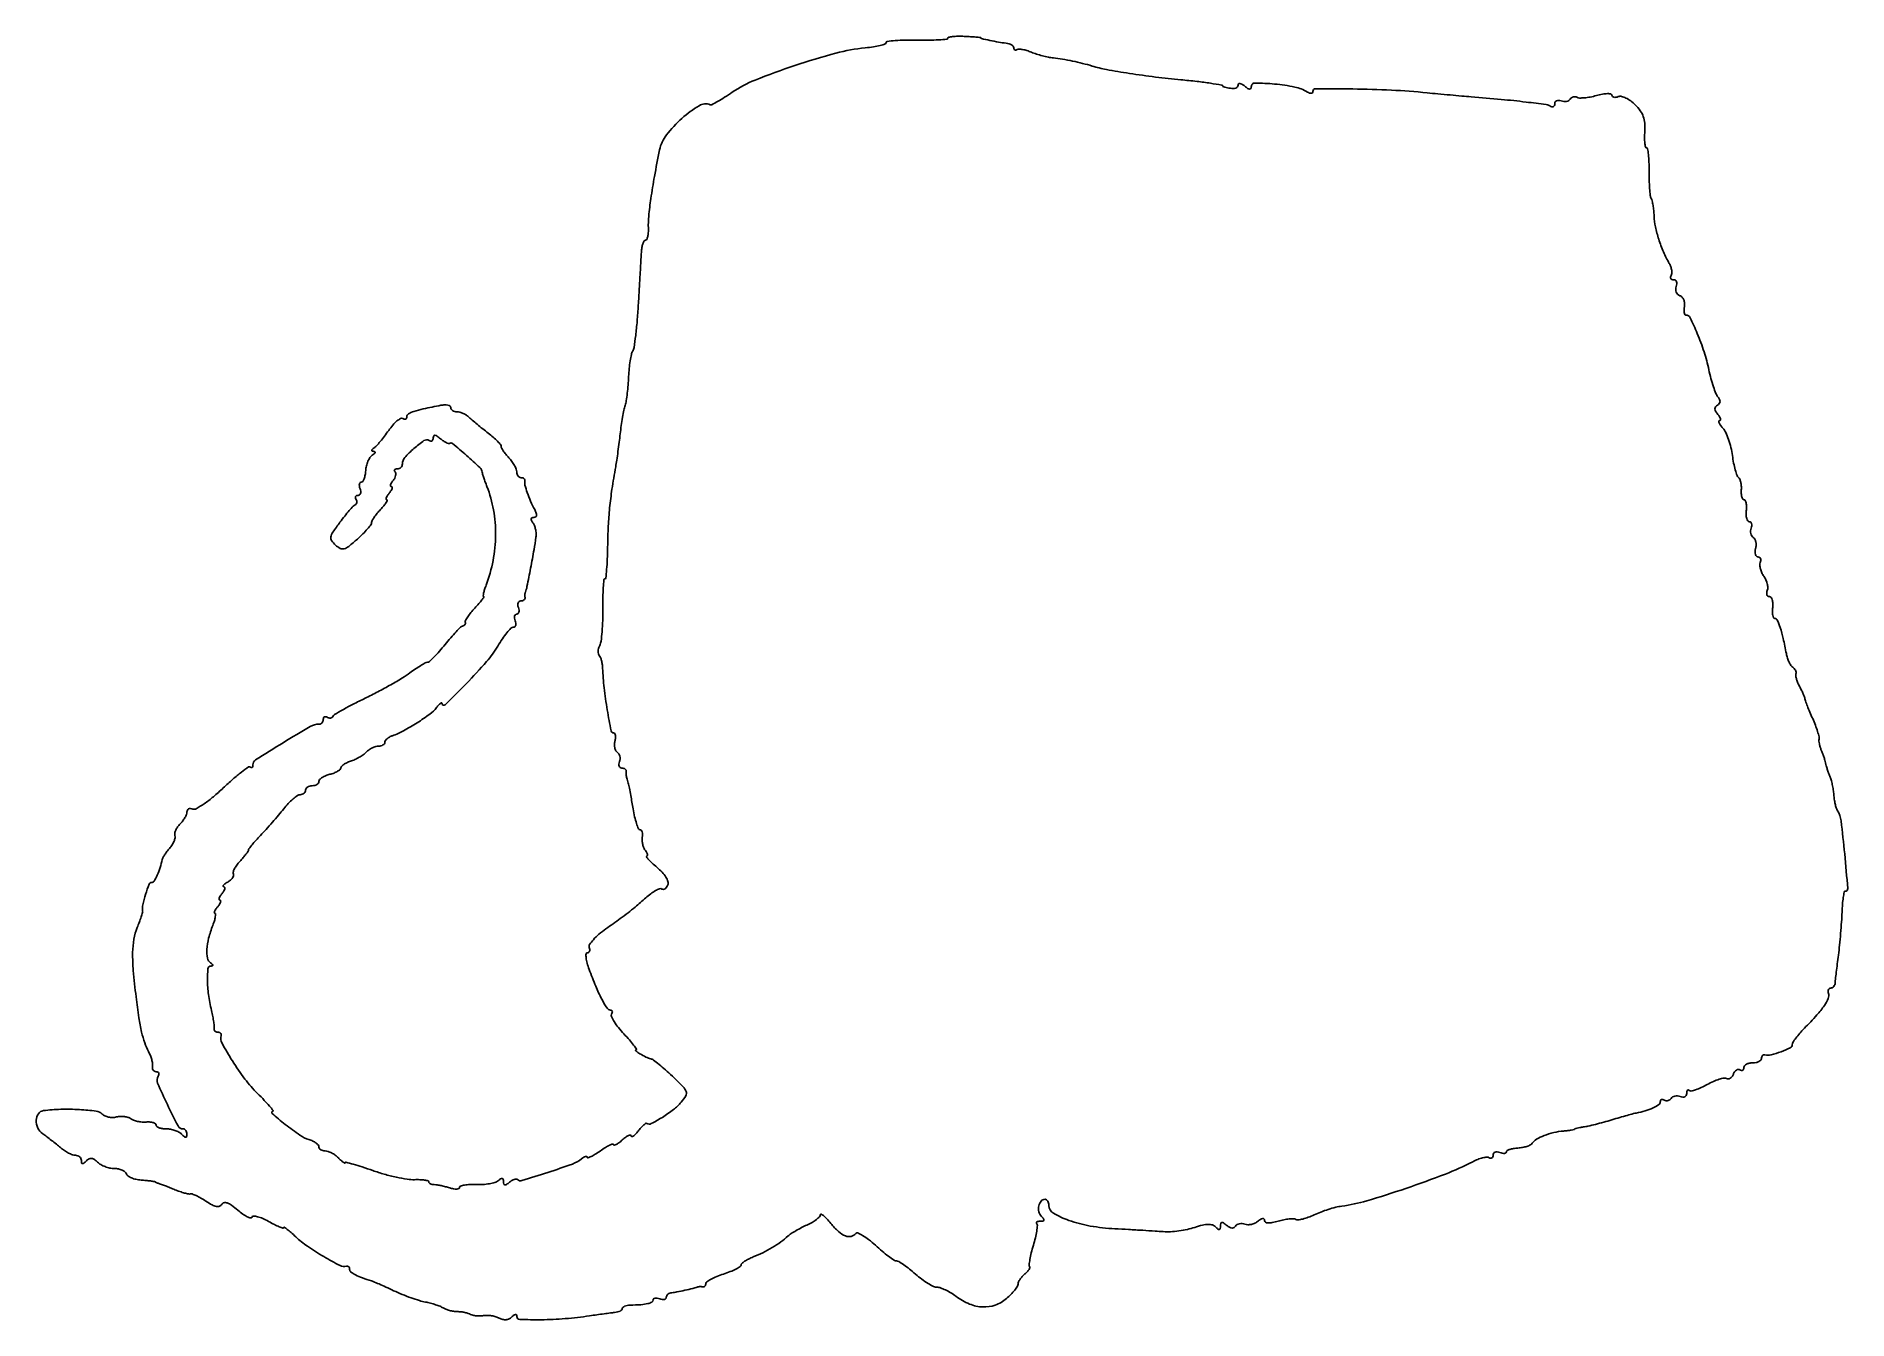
# Model space of a CAD drawing. Extents: x 1 to 413, y 1 to 292.
import ezdxf

# ---------------------------------------------------------------- set-up
doc = ezdxf.new("R2010")
doc.units = 0

msp = doc.modelspace()

# ---------------------------------------------------------------- linework, layer by layer
msp.add_lwpolyline([(207.999402, 291.908054, -0.388093), (207.787343, 291.675526, -0.006803), (205.943574, 291.532531, -0.013193), (203.68398, 291.447958, -0.007928), (201, 291.460919, 0.009464), (198.316046, 291.465635, 0.015721), (196.05625, 291.355701, 0.009526), (194.245426, 291.175659, 0.380017), (194, 290.899378, -0.324851), (193.782297, 290.599657, -0.018023), (192.604688, 290.263115, -0.022222), (191.070792, 289.955552, -0.013824), (189.25, 289.725272, 0.041436), (182.566073, 288.502215, 0.014542), (173.215022, 285.682295, 0.013854), (164.184708, 282.389268, 0.055559), (159, 279.634523, -0.007782), (157.239205, 278.471242, -0.011927), (155.675, 277.524203, -0.00648), (154.346711, 276.785393, -0.225986), (154, 276.767996, 0.240454), (151.45008, 276.569777, 0.044506), (147.550203, 273.675347, 0.046106), (144.030166, 269.906052, 0.114892), (142.466884, 266.5, 0.005367), (141.30231, 260.469805, 0.009456), (140.488317, 255.461774, 0.011051), (140.006004, 251.46571, 0.034183), (139.92539, 248.75, -0.026391), (139.910523, 247.696149, -0.042337), (139.774901, 246.807813, -0.052505), (139.552898, 246.182287, -0.288866), (139.263705, 246, 0.269355), (138.956556, 245.821592, 0.048149), (138.673873, 245.192187, 0.040577), (138.45191, 244.303641, 0.026279), (138.334325, 243.25, 0.000047), (138.240662, 241.650715, 0.000008), (138.061401, 238.584081, 0.000009), (137.850804, 234.979306, 0.000008), (137.631753, 231.227721, -0.006684), (137.370476, 227.588639, -0.009195), (137.031928, 224.327152, -0.006369), (136.665535, 221.620697, -0.10192), (136.349859, 220.757066, 0.084251), (136.051966, 220.022924, 0.015189), (135.776937, 218.569282, 0.015997), (135.558841, 216.828302, 0.013873), (135.43953, 214.992117, -0.010718), (135.328499, 213.098856, -0.010297), (135.135452, 211.186508, -0.010276), (134.89595, 209.508249, -0.036273), (134.642662, 208.449489, 0.026349), (134.368369, 207.395716, 0.007534), (134.054504, 205.735928, 0.007562), (133.756438, 203.849406, 0.00796), (133.521136, 201.986717, -0.003815), (133.292699, 200.049334, -0.002929), (133.014661, 197.936723, -0.002962), (132.731292, 195.963588, -0.00703), (132.491162, 194.5, 0.006881), (131.64853, 189.373722, 0.012309), (131.118217, 185.137612, 0.012876), (130.811705, 181.012844, 0.008444), (130.661455, 176.25, -0.006822), (130.582791, 173.470135, -0.011317), (130.431461, 171.129634, -0.005045), (130.242425, 169.192772, -0.383002), (130.027628, 168.999818, 0.388089), (129.818274, 168.808377, 0.005832), (129.678254, 167.016931, 0.012189), (129.586768, 164.837929, 0.007329), (129.579196, 162.249818, -0.011021), (129.551334, 159.546868, -0.013217), (129.401887, 157.00732, -0.011956), (129.169676, 154.887787, -0.080939), (128.86438, 153.881483, 0.047298), (128.611124, 153.211817, 0.054612), (128.503849, 152.538165, 0.062844), (128.548314, 151.959748, 0.14683), (128.752038, 151.581295, -0.101972), (129.020768, 151.173049, -0.029574), (129.258991, 150.453671, -0.028403), (129.437141, 149.591945, -0.026905), (129.520597, 148.699813, 0.018772), (129.86522, 144.234041, 0.013211), (130.573209, 139.245364, 0.005044), (131.428527, 134.47699, 0.360283), (132.004567, 134, -0.255789), (132.273875, 133.852583, -0.101315), (132.430389, 133.445652, -0.066776), (132.449832, 132.83604, -0.038596), (132.319262, 132.112859, 0.056286), (132.208188, 131.343194, 0.061263), (132.277241, 130.590631, 0.069325), (132.50647, 129.967115, 0.132388), (132.869208, 129.580834, -0.117391), (133.22515, 129.223546, -0.08177), (133.440667, 128.694167, -0.074938), (133.4863, 128.077376, -0.072794), (133.349337, 127.467975, 0.066643), (133.215885, 126.906415, 0.114223), (133.276674, 126.431218, 0.15229), (133.517917, 126.118415, 0.154099), (133.893011, 126, -0.067256), (134.307394, 125.944008, -0.09539), (134.640036, 125.779687, -0.118838), (134.839589, 125.535527, -0.152475), (134.881579, 125.25, 0.037629), (134.85372, 124.908429, 0.022329), (134.869449, 124.5, 0.02227), (134.921861, 124.091714, 0.035422), (135.006579, 123.75, -0.014292), (135.340571, 122.611065, -0.01373), (135.613879, 121.439635, -0.007842), (135.924302, 119.790598, -0.001457), (136.438322, 116.75, 0.01534), (136.798332, 114.929477, 0.024126), (137.229792, 113.395312, 0.020841), (137.673143, 112.231837, 0.299788), (138.02506, 112, -0.22715), (138.307413, 111.864749, -0.098117), (138.50547, 111.485938, -0.068914), (138.590119, 110.920238, -0.042852), (138.539941, 110.25, 0.057099), (138.504645, 109.488244, 0.041251), (138.632001, 108.646875, 0.041854), (138.890765, 107.856357, 0.068059), (139.25087, 107.25, -0.032801), (139.583852, 106.769738, -0.077408), (139.747515, 106.367187, -0.169522), (139.720725, 106.111033, -0.290464), (139.545719, 106, 0.610303), (139.463958, 105.840967, 0.029864), (139.941175, 105.25175, 0.022014), (140.760445, 104.43099, 0.010695), (141.873765, 103.452766, -0.031117), (143.051396, 102.329625, -0.048208), (143.9016, 101.21245, -0.059996), (144.365293, 100.212843, -0.171886), (144.345705, 99.45851, -0.060809), (144.072053, 98.942829, -0.09168), (143.710875, 98.586527, -0.120625), (143.322612, 98.442303, -0.168865), (142.964328, 98.522046, 0.232185), (142.474144, 98.569887, 0.035203), (141.552779, 98.148027, 0.033351), (140.459153, 97.452546, 0.023136), (139.319113, 96.531833, -0.003508), (136.904406, 94.419887, -0.012325), (135.30783, 93.110345, -0.010527), (133.529557, 91.782891, -0.002053), (130.265664, 89.471982, 0.023271), (128.676643, 88.242503, 0.033848), (127.408218, 87.005832, 0.036013), (126.563984, 85.914463, 0.237853), (126.484279, 85.25, -0.066074), (126.589044, 84.771829, -0.111532), (126.532676, 84.367188, -0.148741), (126.327625, 84.100722, -0.156151), (126.012974, 84, 0.391401), (125.746565, 83.753727, 0.049584), (125.764165, 82.898438, 0.037422), (126.002483, 81.688442, 0.020553), (126.463855, 80.25, 0.010694), (127.964655, 76.413234, 0.022154), (129.330453, 73.501173, 0.021515), (130.525855, 71.44153, 0.253279), (131.309017, 71.007802, -0.140847), (131.569936, 70.930084, -0.188995), (131.71351, 70.732282, -0.136952), (131.70815, 70.433315, -0.065954), (131.549948, 70.080818, 0.253746), (131.518263, 69.521342, 0.029414), (132.140774, 68.37978, 0.029646), (133.106391, 67.019518, 0.019887), (134.359008, 65.580818, -0.008988), (135.611107, 64.204463, -0.016943), (136.562557, 63.042933, -0.014887), (137.206456, 62.146026, -0.584076), (137.118077, 61.969591, 0.690952), (137.042762, 61.736387, 0.032688), (138.003004, 61.067295, 0.024841), (139.354683, 60.340152, 0.049081), (140.5, 59.927532, -0.099208), (141.079285, 59.65093, -0.009104), (142.343538, 58.666791, -0.011477), (143.81584, 57.4201, -0.008747), (145.371619, 55.990787, -0.007919), (147.86393, 53.542985, -0.113627), (148.5117, 52.491841, -0.218721), (148.412006, 51.542753, -0.040631), (147.371619, 50.074714, -0.052734), (145.61606, 48.380313, -0.026885), (143.098159, 46.625951, -0.01967), (140.5897, 45.204809, -0.255433), (139.553525, 45.229738, 0.285951), (139.285302, 45.220934, 0.032142), (138.779474, 44.833111, 0.031247), (138.187842, 44.246841, 0.0201), (137.57485, 43.5, -0.021356), (136.991179, 42.792513, -0.055338), (136.498192, 42.35334, -0.157031), (136.186316, 42.254931, -0.402257), (136.031803, 42.404988, 0.38899), (135.848222, 42.591647, 0.118243), (135.421842, 42.512455, 0.054872), (134.770643, 42.132073, 0.024321), (134, 41.5, -0.018754), (133.231706, 40.855417, -0.040712), (132.5875, 40.43411, -0.078176), (132.158592, 40.281538, -0.46972), (132, 40.413107, 0.499271), (131.808963, 40.556733, 0.039708), (131.11875, 40.296278, 0.029572), (130.151546, 39.768725, 0.015079), (129, 39, -0.014395), (127.8485, 38.229028, -0.028045), (126.88125, 37.694163, -0.036045), (126.185119, 37.418545, -0.506623), (126, 37.554351, 0.300679), (125.888544, 37.722935, 0.167475), (125.632812, 37.741021, 0.074952), (125.230323, 37.565662, 0.031558), (124.75, 37.220133, -0.085062), (122.633792, 36.01693, -0.008375), (117.070999, 34.10831, -0.004145), (111.162697, 32.245123, -0.277455), (110.175716, 32.490951, 0.213568), (109.890904, 32.599648, 0.067811), (109.434239, 32.511042, 0.053813), (108.891864, 32.259283, 0.037673), (108.342009, 31.868879, -0.024718), (107.679693, 31.372353, -0.174558), (107.295835, 31.275058, -0.311654), (107.071318, 31.464791, -0.066333), (107, 32, 0.069635), (106.928427, 32.511422, 0.288997), (106.706561, 32.709989, 0.184484), (106.336716, 32.635985, 0.032163), (105.75, 32.211197, -0.101753), (105.020913, 31.824039, -0.028998), (103.765625, 31.53361, -0.027915), (102.277292, 31.363852, -0.026341), (100.75, 31.356087, 0.020948), (99.312573, 31.364275, 0.034269), (98.101562, 31.23701, 0.038301), (97.224787, 31.013337, 0.321555), (97, 30.699946, -0.298906), (96.827435, 30.437075, -0.090261), (96.339062, 30.323266, -0.058039), (95.612693, 30.372026, -0.032153), (94.75, 30.589791, 0.013834), (93.796884, 30.867868, 0.01237), (92.79375, 31.104303, 0.012511), (91.882127, 31.271804, 0.037293), (91.25, 31.323845, -0.047865), (90.771616, 31.373413, -0.067533), (90.367188, 31.513644, -0.08732), (90.094511, 31.717862, -0.190706), (90, 31.956644, 0.336617), (89.820664, 32.192841, 0.030129), (89.045313, 32.359516, 0.029629), (87.995879, 32.456618, 0.018031), (86.75, 32.452839, -0.048668), (85.083527, 32.549883, -0.015179), (82.61875, 33.013139, -0.015013), (79.881282, 33.700954, -0.016031), (77.25, 34.538747, 0.005968), (74.85298, 35.355429, 0.010275), (72.835937, 35.970296, 0.004452), (71.159929, 36.427717, 0.49182), (71, 36.304456, -0.554427), (70.893937, 36.238207, -0.041725), (70.538393, 36.450148, -0.027724), (70.032054, 36.856587, -0.013396), (69.428571, 37.428571, 0.040215), (68.721837, 38.029925, 0.035542), (67.899107, 38.538393, 0.037263), (67.088072, 38.888988, 0.083576), (66.428571, 39, -0.063443), (65.882375, 39.069585, -0.081411), (65.419643, 39.273955, -0.098423), (65.110022, 39.576946, -0.151137), (65, 39.932612, 0.18402), (64.84491, 40.339737, 0.053672), (64.339063, 40.797572, 0.046087), (63.611268, 41.230149, 0.035416), (62.75, 41.567532, -0.076182), (60.703171, 42.567961, -0.014541), (57.361125, 45.034376, -0.012645), (54.361537, 47.510766, -0.693781), (54.544411, 48, 0.626978), (54.623216, 48.162825, 0.009954), (53.780146, 49.185993, 0.013251), (52.601717, 50.488046, 0.007074), (51.080439, 52.037423, -0.034822), (48.19626, 55.320689, -0.022809), (45.328182, 59.463386, -0.016855), (43.003279, 63.465813, -0.191231), (42.797856, 65.25, 0.136205), (42.795722, 65.535405, 0.135339), (42.64687, 65.779687, 0.112859), (42.366912, 65.943616, 0.076387), (42, 66, -0.076215), (41.632217, 66.056389, -0.111203), (41.349709, 66.220312, -0.133136), (41.196974, 66.464569, -0.13655), (41.190499, 66.75, 0.088876), (41.223988, 67.217896, 0.010104), (41.09017, 68.273962, 0.011964), (40.873688, 69.53377, 0.009467), (40.581444, 70.884764, -0.023337), (39.898382, 74.528651, -0.032233), (39.651787, 77.846184, -0.032631), (39.793375, 80.395269, -0.374982), (40.482666, 81.015313, 0.091608), (40.792119, 81.07732, 0.352752), (40.881613, 81.236533, 0.174898), (40.748888, 81.472449, 0.035218), (40.356884, 81.765313, -0.207421), (39.656373, 82.810361, -0.060868), (39.538127, 84.782191, -0.047808), (39.944392, 87.344707, -0.029545), (40.880961, 90.25, 0.017825), (41.248526, 91.304921, 0.032437), (41.460749, 92.192188, 0.039485), (41.519102, 92.831683, 0.417753), (41.352804, 93, -0.416913), (41.229541, 93.124404, -0.099861), (41.296369, 93.440625, -0.049063), (41.563704, 93.923782, -0.022328), (42, 94.5, 0.027963), (42.426283, 95.07637, 0.064878), (42.660392, 95.559375, 0.144806), (42.670922, 95.867713, 0.341777), (42.5, 96, -0.341777), (42.329078, 96.132287, -0.144806), (42.339608, 96.440625, -0.064878), (42.573717, 96.92363, -0.027963), (43, 97.5, 0.033996), (43.417074, 98.078372, 0.079686), (43.622923, 98.568308, 0.171099), (43.590962, 98.886222, 0.281297), (43.372445, 99.030409, -0.333423), (43.228435, 99.146508, -0.242366), (43.276521, 99.354756, -0.064413), (43.646506, 99.692352, -0.020952), (44.271032, 100.091869, 0.043258), (44.913383, 100.54434, 0.063978), (45.378929, 101.051259, 0.084961), (45.608434, 101.531779, 0.210437), (45.555613, 101.910017, -0.213462), (45.4965, 102.351977, -0.046137), (45.789398, 103.085607, -0.040462), (46.317517, 103.941327, -0.029058), (47.03458, 104.806743, 0.010213), (47.787477, 105.648725, 0.014287), (48.422658, 106.433231, 0.010572), (48.912835, 107.10427, 0.153628), (49, 107.381263, -0.167127), (49.099306, 107.670063, -0.006614), (49.807812, 108.554116, -0.011059), (50.696295, 109.585803, -0.007527), (51.75, 110.721129, 0.007459), (52.983893, 112.050236, 0.004341), (54.426563, 113.679713, 0.004339), (55.843856, 115.337649, 0.007313), (57, 116.755706, -0.021832), (58.048807, 117.968458, -0.026852), (59.132812, 118.999613, -0.026977), (60.113132, 119.749175, -0.142192), (60.75, 119.957653, 0.077957), (61.227526, 120.049226, 0.087723), (61.632812, 120.281311, 0.097076), (61.904085, 120.61527, 0.122773), (62, 121, -0.148195), (62.115568, 121.381354, -0.098894), (62.440625, 121.70625, -0.082425), (62.926543, 121.925306, -0.064853), (63.5, 122, 0.063559), (64.073502, 122.073198, 0.081496), (64.559375, 122.288153, 0.098464), (64.884473, 122.606849, 0.150892), (65, 122.980948, -0.196992), (65.172385, 123.401511, -0.05533), (65.734375, 123.858059, -0.046776), (66.542915, 124.277157, -0.034719), (67.5, 124.589356, 0.029141), (68.457377, 124.889888, 0.040934), (69.265625, 125.27461, 0.046989), (69.835891, 125.681719, 0.217563), (70, 126.04102, -0.195011), (70.147801, 126.405565, -0.048902), (70.647237, 126.82854, -0.042591), (71.359791, 127.236366, -0.031854), (72.20336, 127.564544, 0.032051), (73.147025, 127.93209, 0.022315), (74.161354, 128.460308, 0.022588), (75.092733, 129.057169, 0.042607), (75.774789, 129.631932, -0.045574), (76.403626, 130.155511, -0.037085), (77.16063, 130.59813, -0.038439), (77.925485, 130.901954, -0.075462), (78.571429, 131, 0.05994), (79.117744, 131.065729, 0.078746), (79.580357, 131.25949, 0.096966), (79.89015, 131.546439, 0.1589), (80, 131.883369, -0.159035), (80.124614, 132.265241, -0.059056), (80.514063, 132.684267, -0.050948), (81.080378, 133.073523, -0.04221), (81.75, 133.369356, 0.041567), (84.231363, 134.461791, 0.017842), (87.350371, 136.303907, 0.016665), (90.239916, 138.291341, 0.069183), (91.75, 139.76728, -0.018966), (92.230894, 140.342156, -0.047977), (92.632813, 140.709419, -0.13255), (92.883866, 140.809963, -0.449022), (93, 140.706718, 0.662153), (93.697302, 140.411037, 0.007618), (98.480695, 145.180361, 0.012905), (103.139429, 150.223202, 0.047067), (105.689086, 153.75, -0.016484), (106.720799, 155.377984, -0.023232), (107.752653, 156.751563, -0.020712), (108.675413, 157.778219, -0.201988), (109.202011, 158, 0.17554), (109.539252, 158.122163, 0.14925), (109.747629, 158.440625, 0.104074), (109.784422, 158.925774, 0.058742), (109.638374, 159.5, -0.053929), (109.486381, 160.074463, -0.097172), (109.507165, 160.559375, -0.145365), (109.691449, 160.877331, -0.191493), (110, 161, 0.191493), (110.308551, 161.122669, 0.145365), (110.492835, 161.440625, 0.097172), (110.513619, 161.925537, 0.053929), (110.361626, 162.5, -0.06502), (110.22328, 163.073899, -0.112257), (110.280284, 163.559375, -0.151946), (110.519085, 163.878743, -0.158089), (110.893011, 164, 0.067256), (111.307394, 164.055992, 0.09539), (111.640036, 164.220313, 0.118838), (111.839589, 164.464473, 0.152475), (111.881579, 164.75, -0.030507), (111.850527, 165.0738, -0.02394), (111.855205, 165.426562, -0.024504), (111.891549, 165.755226, -0.053202), (111.95809, 166, 0.043397), (112.323854, 167.248452, 0.002116), (113.156021, 171.48346, 0.003732), (113.929367, 175.67786, 0.011825), (114.359401, 178.5, 0.046497), (114.389116, 179.35749, 0.036557), (114.267266, 180.279687, 0.037675), (114.023846, 181.126956, 0.071316), (113.68552, 181.75, -0.04076), (113.345632, 182.294078, -0.160345), (113.28388, 182.679351, -0.257865), (113.468024, 182.914771, -0.100909), (113.886029, 183, 0.138776), (114.313016, 183.120838, 0.23098), (114.509137, 183.430058, 0.11974), (114.44115, 183.961977, 0.031371), (114.081472, 184.75, -0.019395), (113.148842, 186.670257, -0.020363), (112.384202, 188.626448, -0.0186), (111.86345, 190.342021, -0.117057), (111.841241, 191.25, 0.137123), (111.822959, 191.535508, 0.127225), (111.659615, 191.779687, 0.106834), (111.370162, 191.943601, 0.075745), (111, 192, -0.130232), (110.618647, 192.101042, -0.100668), (110.29375, 192.385235, -0.088576), (110.07524, 192.810359, -0.07466), (110, 193.311439, 0.095229), (109.877693, 193.947785, 0.031871), (109.469474, 194.807094, 0.030376), (108.885134, 195.722881, 0.030346), (108.193955, 196.561439, -0.017127), (107.506462, 197.352008, -0.022188), (106.934899, 198.124255, -0.020667), (106.52283, 198.794162, -0.149836), (106.443955, 199.15943, 0.20293), (106.323228, 199.529129, 0.01587), (105.602287, 200.306431, 0.019622), (104.645227, 201.201645, 0.013668), (103.5, 202.138106, -0.004574), (102.254524, 203.119295, -0.00422), (100.99308, 204.149526, -0.004215), (99.884742, 205.086322, -0.013983), (99.178571, 205.728677, 0.046757), (98.567675, 206.215283, 0.036554), (97.82567, 206.626549, 0.037637), (97.071352, 206.90858, 0.070757), (96.428571, 207, -0.064154), (95.882399, 207.070368, -0.081926), (95.419643, 207.276884, -0.098669), (95.110045, 207.58312, -0.149641), (95, 207.942582, 0.247773), (94.827396, 208.269509, 0.093639), (94.339062, 208.483228, 0.06444), (93.61202, 208.554046, 0.038868), (92.75, 208.459451, 0.005561), (88.748891, 207.656222, 0.028559), (86.566308, 207.060761, 0.055475), (85.36031, 206.501404, 0.262191), (85, 205.861528, -0.108742), (84.927722, 205.53312, -0.182182), (84.728712, 205.337377, -0.161381), (84.429341, 205.308335, -0.082758), (84.076467, 205.452741, 0.272672), (83.572905, 205.463404, 0.046959), (82.754974, 204.897709, 0.039851), (81.814623, 203.970084, 0.025716), (80.874646, 202.761758, -0.009988), (79.925519, 201.45914, -0.011126), (78.957703, 200.242327, -0.010516), (78.090045, 199.243408, -0.055866), (77.54818, 198.765313, 0.032321), (77.154369, 198.449475, 0.194225), (77.043233, 198.217362, 0.342484), (77.149562, 198.060954, 0.070918), (77.5, 198, -0.150492), (77.756387, 197.912365, -0.341723), (77.810377, 197.727491, -0.12619), (77.607932, 197.447183, -0.032362), (77.152346, 197.115317, 0.104306), (76.624348, 196.600543, 0.045948), (76.155814, 195.739599, 0.042787), (75.810344, 194.700708, 0.044441), (75.652346, 193.631336, -0.030738), (75.531564, 192.623884, -0.046431), (75.293011, 191.773745, -0.057684), (74.98323, 191.181035, -0.248198), (74.643011, 191.000706, 0.211105), (74.36502, 190.877587, 0.13899), (74.206847, 190.559582, 0.089322), (74.203366, 190.074741, 0.048893), (74.361626, 189.5, -0.059765), (74.506416, 188.925826, -0.105471), (74.46628, 188.440625, -0.149855), (74.252873, 188.122029, -0.172457), (73.909598, 188, 0.100587), (73.561546, 187.929265, 0.177249), (73.349874, 187.731339, 0.168006), (73.30951, 187.434581, 0.0892), (73.447214, 187.08541, -0.076253), (73.60623, 186.710726, -0.100528), (73.624277, 186.340954, -0.117246), (73.500132, 186.034626, -0.134521), (73.256231, 185.83541, 0.100647), (72.831944, 185.533738, 0.00847), (71.92603, 184.531903, 0.010987), (70.88301, 183.284113, 0.008273), (69.78983, 181.868942, 0.010466), (68.183156, 179.619617, 0.102451), (67.736287, 178.548167, 0.199665), (67.910152, 177.704352, 0.059978), (68.78983, 176.695617, 0.064049), (69.865259, 175.950529, 0.188922), (70.743869, 175.858351, 0.102966), (71.788226, 176.394275, 0.0127), (73.75, 178.062579, 0.013099), (74.994867, 179.237087, 0.018044), (76.045312, 180.359722, 0.014826), (76.841044, 181.330843, 0.165693), (77, 181.797342, -0.12898), (77.117329, 182.24461, -0.020421), (77.598943, 183.023266, -0.021496), (78.258275, 183.912994, -0.017324), (79.038955, 184.811439, 0.015241), (79.775469, 185.651955, 0.031832), (80.284681, 186.35711, 0.051709), (80.525001, 186.844055, 0.522495), (80.41651, 187, -0.383622), (80.273444, 187.128709, -0.119703), (80.315083, 187.440625, -0.055744), (80.568028, 187.923707, -0.024754), (81, 188.5, 0.027963), (81.426283, 189.07637, 0.064878), (81.660392, 189.559375, 0.144806), (81.670922, 189.867713, 0.341777), (81.5, 190, -0.301415), (81.319157, 190.119912, -0.168576), (81.301091, 190.394215, -0.074889), (81.492883, 190.826304, -0.03138), (81.868879, 191.342009, 0.050768), (82.246292, 191.904134, 0.066538), (82.462194, 192.483088, 0.082297), (82.492554, 192.989854, 0.171918), (82.324657, 193.342009, -0.113033), (82.167715, 193.592176, -0.253554), (82.20266, 193.806715, -0.172529), (82.43152, 193.953729, -0.057388), (82.833333, 194, 0.096291), (83.278626, 194.086558, 0.097257), (83.657292, 194.333503, 0.098565), (83.910819, 194.702089, 0.101856), (84, 195.135329, -0.181719), (84.547065, 196.590875, -0.032979), (86.62213, 198.667748, -0.030674), (88.901786, 200.431793, -0.295915), (90.069113, 200.457286, 0.104938), (90.423812, 200.330032, 0.180041), (90.726552, 200.398021, 0.164455), (90.929658, 200.65564, 0.085617), (91, 201.063428, -0.125677), (91.110805, 201.497295, -0.30542), (91.390338, 201.642065, -0.122578), (91.878847, 201.458792, -0.02247), (92.653695, 200.872445, 0.021465), (93.316163, 200.369043, 0.032115), (93.938431, 199.993777, 0.03334), (94.453857, 199.768649, 0.256658), (94.705056, 199.808497, -0.353581), (95.391149, 199.794819, -0.005555), (98.566391, 197.061368, -0.007756), (101.59722, 194.308428, -0.172257), (102.134948, 193.267252, 0.039822), (102.231206, 192.826811, 0.006456), (102.4968, 191.991005, 0.007087), (102.836867, 191.013401, 0.006182), (103.219824, 190, -0.050039), (104.71597, 184.670268, -0.045682), (105.18564, 178.981808, -0.044764), (104.613878, 173.189368, -0.043894), (103.019545, 167.551407, 0.013786), (102.678016, 166.57271, 0.024669), (102.46003, 165.749476, 0.024183), (102.359561, 165.131498, 0.447655), (102.477002, 165, -0.602663), (102.53824, 164.884089, -0.013237), (102.069091, 164.234078, -0.01565), (101.385037, 163.39325, -0.008291), (100.48805, 162.392604, 0.015587), (99.57791, 161.346986, 0.022384), (98.844352, 160.362366, 0.019323), (98.323591, 159.525996, 0.213146), (98.285799, 159.142604, -0.124272), (98.305266, 158.881688, -0.108883), (98.201165, 158.628231, -0.097679), (97.987432, 158.421218, -0.081054), (97.696891, 158.293926, 0.131224), (97.238883, 158.036451, 0.009126), (96.190608, 156.975644, 0.012465), (94.97997, 155.639819, 0.009036), (93.696891, 154.09554, -0.01101), (92.412777, 152.562371, -0.015599), (91.199175, 151.260808, -0.011631), (90.147672, 150.249532, -0.171535), (89.683278, 150.051614, 0.109819), (89.20395, 149.912808, 0.011161), (88.17138, 149.317538, 0.013532), (86.962035, 148.538386, 0.010392), (85.683278, 147.62511, -0.024029), (83.992276, 146.485723, -0.007713), (81.378838, 144.956405, -0.007674), (78.413443, 143.341503, -0.008514), (75.5, 141.87511, 0.006423), (72.79342, 140.526989, 0.00949), (70.457723, 139.269296, 0.005263), (68.534132, 138.159088, 0.156089), (68.16459, 137.743769, -0.134521), (67.965374, 137.499868, -0.117246), (67.659046, 137.375723, -0.100528), (67.289274, 137.39377, -0.076253), (66.91459, 137.552786, 0.092807), (66.565579, 137.687549, 0.171257), (66.268661, 137.640906, 0.174358), (66.070312, 137.419494, 0.096615), (66, 137.059017, -0.084812), (65.930904, 136.654602, -0.093418), (65.732054, 136.311086, -0.100434), (65.435782, 136.081352, -0.115351), (65.087844, 136, 0.132115), (63.054916, 135.453296, 0.006178), (56.888336, 131.775503, 0.004079), (50.607105, 127.852462, 0.256501), (50, 126.746888, -0.052012), (49.960784, 126.370918, -0.156334), (49.834552, 126.14943, -0.259074), (49.650364, 126.10521, -0.129217), (49.436772, 126.229895, 0.365372), (49.013449, 126.265875, 0.00978), (47.392501, 125.070626, 0.015958), (45.458007, 123.48425, 0.009682), (43.268467, 121.492531, -0.015575), (41.024267, 119.49891, -0.022728), (38.918696, 117.8991, -0.019538), (37.134042, 116.767181, -0.226919), (36.331695, 116.702958, 0.080258), (35.822934, 116.809395, 0.128358), (35.391185, 116.717706, 0.15124), (35.105424, 116.443489, 0.12713), (35, 116.03556, -0.094282), (34.893505, 115.475812, -0.035007), (34.546261, 114.749564, -0.033172), (34.046461, 113.990531, -0.034207), (33.455357, 113.3125, 0.043273), (32.891176, 112.641193, 0.047508), (32.470777, 111.902624, 0.053041), (32.243374, 111.208385, 0.133869), (32.272668, 110.681995, -0.133423), (32.303432, 110.137816, -0.045812), (32.067901, 109.377399, -0.041628), (31.640326, 108.546258, -0.037456), (31.067311, 107.765646, 0.013797), (30.457411, 107.012214, 0.016017), (29.920882, 106.262076, 0.015147), (29.509354, 105.603572, 0.085949), (29.365478, 105.21758, -0.029916), (28.908933, 103.392576, -0.031661), (28.24444, 101.670399, -0.028661), (27.52373, 100.315459, -0.261914), (26.962824, 100, 0.311602), (26.392956, 99.606665, 0.014925), (25.596384, 97.301279, 0.0218), (24.971384, 94.944666, 0.095639), (24.935627, 93.511874, -0.114539), (24.914244, 93.169308, -0.007078), (24.606497, 92.190335, -0.0102), (24.195881, 91.026323, -0.007366), (23.692699, 89.745226, 0.055338), (22.945193, 87.130248, 0.037992), (22.661765, 84.055521, 0.026051), (22.809335, 79.971468, 0.008604), (23.441171, 74, 0.006678), (24.087761, 69.274344, 0.018479), (24.70942, 65.976015, 0.026057), (25.400398, 63.530298, 0.044772), (26.257415, 61.595299, -0.03084), (26.683506, 60.701292, -0.029485), (27.003707, 59.748306, -0.030812), (27.184144, 58.874309, -0.085754), (27.165968, 58.25, 0.086665), (27.152937, 57.772774, 0.113267), (27.310797, 57.367188, 0.124782), (27.614785, 57.097451, 0.119942), (28.01518, 57, -0.110711), (28.384018, 56.917318, -0.183186), (28.602798, 56.690514, -0.159805), (28.632961, 56.349063, -0.081367), (28.466893, 55.946432, 0.243135), (28.350291, 54.426394, 0.011126), (30.55346, 49.528508, 0.010561), (32.97452, 44.715634, 0.277727), (34.163519, 44, -0.142061), (34.482503, 43.907503, -0.099722), (34.754284, 43.6475, -0.084538), (34.937371, 43.258679, -0.067956), (35, 42.8, -0.051663), (34.943785, 42.257401, -0.354955), (34.75, 42.1, -0.180052), (34.421376, 42.222304, -0.018208), (33.8, 42.8, 0.075503), (33.174939, 43.260236, 0.038434), (32.276875, 43.6475, 0.037078), (31.26866, 43.911582, 0.045545), (30.3, 44, -0.035724), (29.419109, 44.063018, -0.054128), (28.675625, 44.253643, -0.070791), (28.16585, 44.532455, -0.236508), (28, 44.863464, 0.24506), (27.834267, 45.181304, 0.077935), (27.339062, 45.422929, 0.057254), (26.611867, 45.558267, 0.036432), (25.75, 45.5555, -0.039384), (24.797206, 45.558057, -0.032822), (23.795315, 45.706437, -0.034047), (22.892497, 45.96675, -0.072838), (22.255326, 46.31006, 0.08494), (21.632092, 46.626761, 0.044976), (20.782044, 46.808644, 0.043048), (19.85374, 46.841014, 0.051192), (18.987735, 46.707044, -0.063131), (18.122516, 46.594206, -0.052228), (17.19703, 46.687786, -0.054233), (16.352833, 46.96146, -0.08844), (15.732409, 47.384344, 0.165068), (14.349746, 48.048005, 0.015883), (10.581863, 48.382567, 0.020714), (6.335177, 48.447867, 0.025154), (2.366631, 48.144303, 0.215379), (1.221637, 47.440853, 0.14293), (0.741312, 45.949908, 0.117735), (1.10835, 44.199283, 0.130241), (2.220618, 42.878973, -0.007983), (3.121518, 42.225343, -0.004274), (4.2141, 41.391011, -0.004254), (5.31476, 40.520393, -0.006635), (6.246281, 39.75, 0.028921), (7.133818, 39.080249, 0.028529), (8.09665, 38.514062, 0.029762), (8.995022, 38.118214, 0.089117), (9.65301, 38, -0.08785), (10.167319, 37.908933, -0.094593), (10.604322, 37.6475, -0.100073), (10.89665, 37.257779, -0.111479), (11, 36.8, 0.054487), (11.057023, 36.278284, 0.335979), (11.25, 36.114151, 0.190083), (11.571441, 36.220367, 0.022647), (12.135714, 36.735714, -0.073578), (12.753864, 37.194521, -0.15312), (13.337466, 37.305391, -0.125716), (13.95903, 37.066979, -0.04228), (14.707143, 36.435714, 0.066659), (15.427395, 35.885583, 0.039082), (16.41003, 35.421741, 0.038379), (17.484866, 35.105457, 0.052414), (18.488095, 35, -0.048218), (19.415112, 34.910394, -0.055491), (20.262809, 34.644831, -0.063869), (20.911574, 34.254154, -0.145886), (21.236362, 33.790915, 0.161306), (21.594492, 33.311519, 0.051779), (22.381778, 32.875407, 0.045452), (23.41855, 32.541516, 0.037339), (24.569695, 32.372156, -0.005956), (25.710611, 32.276849, -0.008697), (26.71266, 32.163491, -0.004913), (27.549632, 32.045657, -0.135848), (27.75, 31.956242, 0.058856), (27.894503, 31.86317, 0.015308), (28.146875, 31.74925, 0.015347), (28.444535, 31.636289, 0.015126), (28.75, 31.541206, -0.021209), (29.193638, 31.397172, -0.002951), (30.09769, 31.054568, -0.003374), (31.163534, 30.635157, -0.002856), (32.284688, 30.177768, 0.014328), (33.403336, 29.751066, 0.018091), (34.461496, 29.42423, 0.016352), (35.353101, 29.214811, 0.121748), (35.784688, 29.233947, -0.165127), (36.214169, 29.216462, -0.018633), (37.122759, 28.826679, -0.020981), (38.197218, 28.261187, -0.015584), (39.335343, 27.551455, 0.021099), (40.732077, 26.701701, 0.077693), (41.70042, 26.348998, 0.145714), (42.392428, 26.415054, 0.159498), (42.906654, 26.848963, -0.202148), (43.428175, 27.219946, -0.142609), (44.154962, 27.173423, -0.070833), (45.167024, 26.635341, -0.019968), (46.571311, 25.522741, 0.022606), (47.717344, 24.624551, 0.041996), (48.732345, 24.022185, 0.060734), (49.489418, 23.762583, 0.381308), (49.815395, 23.949035, -0.33687), (50.163173, 24.186085, -0.051414), (51.047058, 24.048593, -0.040222), (52.225869, 23.634975, -0.023479), (53.565395, 22.96327, 0.010898), (54.88314, 22.260466, 0.019924), (55.991085, 21.754586, 0.017557), (56.839683, 21.441577, 0.510818), (57, 21.557553, -0.595306), (57.137722, 21.632233, -0.017909), (57.807812, 21.161033, -0.018147), (58.694472, 20.436714, -0.009422), (59.75, 19.472732, 0.039206), (62.415631, 17.314631, 0.019076), (66.119512, 14.971542, 0.012575), (69.811144, 12.95119, 0.186848), (71.25, 12.797856, -0.125815), (71.535556, 12.801555, -0.134514), (71.779688, 12.666665, -0.11769), (71.943242, 12.408261, -0.082685), (72, 12.067388, 0.230935), (72.292767, 11.46732, 0.045606), (73.328615, 10.800709, 0.035647), (74.900387, 10.11867, 0.017093), (77, 9.460053, -0.036427), (77.346183, 9.33658, -0.001223), (78.675, 8.746555, -0.002311), (80.239571, 8.038569, -0.001607), (82, 7.225278, 0.012333), (83.923314, 6.386309, 0.010656), (85.981092, 5.599158, 0.010783), (87.877292, 4.965565, 0.030436), (89.233504, 4.633594, -0.018062), (90.372933, 4.384383, -0.016118), (91.536074, 4.045281, -0.016394), (92.561608, 3.672449, -0.047231), (93.233504, 3.326172, 0.05289), (93.861361, 3.011512, 0.025889), (94.715467, 2.740617, 0.025349), (95.641465, 2.548393, 0.033447), (96.5, 2.473404, -0.024766), (97.339073, 2.414762, -0.021723), (98.20625, 2.272381, -0.022302), (98.978308, 2.074607, -0.058913), (99.5, 1.845963, 0.077935), (100.018504, 1.641749, 0.031255), (100.773582, 1.522101, 0.029991), (101.618514, 1.492773, 0.033309), (102.431343, 1.56765, -0.04833), (103.292422, 1.62099, -0.031484), (104.284584, 1.523781, -0.031593), (105.249891, 1.304087, -0.051158), (106.028148, 0.984936, 0.062017), (106.808577, 0.684459, 0.08427), (107.559807, 0.62763, 0.090326), (108.248274, 0.820247, 0.0833), (108.846804, 1.246804, -0.034114), (109.327171, 1.665741, -0.135362), (109.687398, 1.809581, -0.293147), (109.910085, 1.699389, -0.136076), (110, 1.375122, 0.404976), (110.669879, 0.683705, 0.009925), (115.51903, 0.62653, 0.017969), (121.039087, 0.869539, 0.017646), (126.561194, 1.50861, -0.002284), (128.197532, 1.749122, -0.002198), (129.857038, 1.97786, -0.002174), (131.321353, 2.166662, -0.00799), (132.25, 2.267255, 0.038932), (132.919985, 2.382087, 0.055203), (133.485938, 2.593732, 0.069677), (133.873638, 2.863139, 0.209065), (134, 3.152137, -0.217396), (134.128077, 3.432787, -0.074839), (134.514062, 3.67755, -0.057651), (135.079942, 3.852946, -0.039368), (135.75, 3.924708, 0.010727), (138.234227, 4.04765, 0.038951), (139.796639, 4.281808, 0.070974), (140.705121, 4.632436, 0.271584), (141, 5.135282, -0.226347), (141.122716, 5.392473, -0.133446), (141.440625, 5.532574, -0.08379), (141.925166, 5.524131, -0.04548), (142.5, 5.361626, 0.054126), (143.074454, 5.209878, 0.097465), (143.559375, 5.231326, 0.145561), (143.877347, 5.416611, 0.19079), (144, 5.726345, -0.127858), (144.095437, 6.093455, -0.091307), (144.367188, 6.422191, -0.081148), (144.772322, 6.662822, -0.07207), (145.25, 6.774732, 0.025436), (146.42154, 6.936363, 0.007238), (148.221967, 7.305896, 0.006871), (149.996664, 7.722652, 0.031847), (151, 8.04191, -0.053202), (151.244774, 8.108451, -0.024504), (151.573438, 8.144795, -0.02394), (151.9262, 8.149473, -0.030507), (152.25, 8.118421, 0.113599), (152.535884, 8.138359, 0.118092), (152.779688, 8.281519, 0.11087), (152.942811, 8.528386, 0.091019), (153, 8.83994, -0.249459), (153.211981, 9.238381, -0.024448), (154.175, 9.820933, -0.02637), (155.467435, 10.433208, -0.017731), (157, 11, 0.015665), (158.532731, 11.559666, 0.023652), (159.825, 12.15033, 0.020393), (160.802125, 12.705648, 0.258865), (161, 13.062234, -0.218158), (161.161289, 13.414302, -0.03141), (161.807813, 13.904596, -0.030857), (162.696685, 14.418658, -0.021842), (163.75, 14.887729, 0.020974), (165.955523, 15.86533, 0.020484), (168.089286, 17.031376, 0.021206), (170.03787, 18.317799, 0.028178), (171.68554, 19.656343, -0.039907), (172.376508, 20.191299, -0.013165), (173.470259, 20.86598, -0.013017), (174.727559, 21.553426, -0.014402), (175.977772, 22.150454, 0.025906), (177.135381, 22.736325, 0.034637), (178.11368, 23.390733, 0.037092), (178.81355, 24.0208, 0.191995), (179.004967, 24.494111, -0.531095), (179.204966, 24.627857, -0.076456), (179.713546, 24.32327, -0.035508), (180.487214, 23.583197, -0.015454), (181.410176, 22.5, 0.038661), (183.131159, 20.660317, 0.091388), (184.71641, 19.668281, 0.151093), (186.049722, 19.565439, 0.184828), (187.082618, 20.254729, -0.357964), (187.526919, 20.376017, -0.031891), (188.628789, 19.795673, -0.030288), (190.005083, 18.835617, -0.017981), (191.528035, 17.538187, 0.011041), (193.074877, 16.182913, 0.015185), (194.527141, 15.039342, 0.01181), (195.770206, 14.164889, 0.148433), (196.313402, 14, -0.138309), (196.846499, 13.84966, -0.013787), (197.968654, 13.11875, -0.016517), (199.27683, 12.148972, -0.012395), (200.652781, 11, 0.019992), (202.071353, 9.851554, 0.023314), (203.508202, 8.88125, 0.023164), (204.782511, 8.183408, 0.114167), (205.575289, 8, -0.087196), (206.337827, 7.866, -0.024718), (207.452799, 7.398101, -0.024102), (208.680851, 6.735238, -0.023377), (209.852432, 5.950981, 0.059671), (212.930647, 4.198968, 0.088572), (215.950162, 3.518816, 0.098355), (218.783739, 3.95057, 0.090891), (221.326892, 5.435766, 0.020095), (222.350371, 6.389307, 0.025243), (223.214775, 7.355016, 0.024776), (223.842083, 8.215238, 0.146163), (224, 8.743904, -0.108979), (224.105021, 9.22002, -0.038981), (224.447724, 9.829646, -0.036433), (224.94093, 10.461369, -0.035604), (225.524166, 11.020056, 0.030325), (226.075682, 11.537314, 0.049152), (226.46876, 12.045272, 0.065479), (226.664401, 12.472317, 0.277894), (226.599488, 12.733845, -0.232548), (226.476831, 13.093792, -0.012246), (226.667567, 14.33035, -0.017218), (226.991759, 15.83683, -0.011484), (227.461538, 17.538462, 0.014136), (227.923611, 19.247454, 0.020648), (228.224948, 20.777135, 0.016827), (228.374526, 22.02222, 0.221339), (228.21955, 22.447117, -0.199551), (228.133659, 22.655198, -0.247785), (228.230534, 22.837591, -0.110769), (228.545554, 22.962001, -0.038892), (229.033333, 23, 0.04383), (229.640848, 23.053358, 0.304067), (229.845445, 23.25, 0.225851), (229.770436, 23.571227, 0.027946), (229.278145, 24.121855, -0.142411), (228.696032, 25.181155, -0.107945), (228.690031, 26.513801, -0.124639), (229.222271, 27.591976, -0.219487), (230.106989, 28, -0.153003), (230.447562, 27.893285, -0.098101), (230.737678, 27.592845, -0.080769), (230.933415, 27.143912, -0.062573), (231, 26.613941, 0.264956), (232.001847, 24.85607, 0.048511), (235.521839, 23.208232, 0.042037), (240.396753, 21.927762, 0.030384), (245.982763, 21.299006, -0.000988), (249.117475, 21.131723, -0.000926), (252.319937, 20.948522, -0.000921), (255.160928, 20.775464, -0.003185), (257, 20.648268, 0.033424), (258.60284, 20.634482, 0.018837), (260.539642, 20.820778, 0.018736), (262.488435, 21.157369, 0.029033), (264.134951, 21.606941, -0.019499), (265.924167, 22.132312, -0.056022), (267.204926, 22.30586, -0.08531), (268.153666, 22.164944, -0.11747), (268.884951, 21.715049, 0.027471), (269.430044, 21.226775, 0.218227), (269.75, 21.146499, 0.30939), (269.945615, 21.341566, 0.04671), (270, 21.922445, -0.056666), (270.068089, 22.521308, -0.319625), (270.295365, 22.722926, -0.180133), (270.687753, 22.622933, -0.021693), (271.410972, 22.073886, 0.046256), (272.058535, 21.630601, 0.106971), (272.619583, 21.460302, 0.149374), (273.081516, 21.56117, 0.127098), (273.442997, 21.907768, -0.122422), (273.792059, 22.248682, -0.081455), (274.316574, 22.450558, -0.073552), (274.932283, 22.486319, -0.069507), (275.54476, 22.34445, 0.090928), (276.220988, 22.217866, 0.056177), (277.027395, 22.30574, 0.05394), (277.833907, 22.580686, 0.064187), (278.512735, 23.010569, -0.031058), (279.140626, 23.468977, -0.112211), (279.603628, 23.63539, -0.257581), (279.882165, 23.523284, -0.172673), (280, 23.19225, 0.260102), (280.21843, 22.800763, 0.126873), (280.78227, 22.62601, 0.062131), (281.74456, 22.69924, 0.019813), (283.142372, 23.040832, -0.020749), (284.407522, 23.347496, -0.025463), (285.610348, 23.523629, -0.025277), (286.613676, 23.567747, -0.137602), (287.131298, 23.418854, 0.17437), (287.655504, 23.308051, 0.027611), (288.704473, 23.512153, 0.027817), (289.964701, 23.906135, 0.021115), (291.298011, 24.471174, -0.020422), (292.783851, 25.103283, -0.01422), (294.506768, 25.699112, -0.01437), (296.195186, 26.176909, -0.028617), (297.559086, 26.438956, 0.03855), (303.24002, 27.647791, 0.010003), (312.159113, 30.472684, 0.010513), (321.124526, 33.722561, 0.027827), (327.338533, 36.530601, -0.026674), (328.492108, 37.055092, -0.03355), (329.61099, 37.408964, -0.035619), (330.555476, 37.569182, -0.164048), (331.088533, 37.445284, 0.106069), (331.435786, 37.321577, 0.180706), (331.732257, 37.389955, 0.163537), (331.931221, 37.645071, 0.084742), (332, 38.047972, -0.148627), (332.120613, 38.444764, -0.152575), (332.440625, 38.70238, -0.116977), (332.926317, 38.771857, -0.069008), (333.5, 38.638374, 0.040449), (334.075068, 38.469547, 0.075068), (334.559582, 38.442946, 0.122335), (334.878665, 38.555269, 0.252117), (335.000706, 38.781385, -0.272166), (335.170127, 39.068928, -0.046827), (335.773745, 39.333658, -0.03979), (336.623621, 39.541806, -0.025702), (337.631336, 39.652346, 0.030729), (338.683487, 39.778469, 0.034562), (339.670659, 40.030365, 0.036974), (340.466586, 40.360188, 0.128653), (340.88063, 40.725288, -0.113605), (341.853664, 41.635998, -0.038121), (343.61723, 42.487637, -0.035863), (345.766454, 43.157132, -0.035334), (348, 43.516767, 0.007939), (348.958495, 43.617667, 0.013025), (349.765625, 43.73702, 0.006638), (350.424608, 43.861116, 0.356943), (350.5, 43.953269, -0.335485), (350.571512, 44.047854, -0.009763), (351.0875, 44.1832, -0.015919), (351.733276, 44.317581, -0.009824), (352.5, 44.436348, 0.021949), (353.560021, 44.626965, 0.005807), (355.234375, 45.02506, 0.005881), (357.130467, 45.522975, 0.006016), (359, 46.061774, -0.00216), (360.796328, 46.594514, -0.002683), (362.471875, 47.07383, -0.002188), (363.88234, 47.462491, -0.020218), (364.5, 47.603257, 0.026694), (366.568669, 48.102966, 0.036788), (368.354429, 48.783172, 0.03978), (369.653709, 49.521923, 0.248504), (370, 50.175648, -0.115893), (370.073573, 50.488803, -0.18551), (370.273452, 50.672205, -0.155723), (370.574995, 50.692324, -0.077965), (370.930902, 50.542705, 0.103611), (371.332096, 50.39758, 0.098908), (371.764931, 50.422091, 0.096804), (372.162562, 50.612579, 0.094647), (372.462927, 50.940014, -0.125083), (372.803354, 51.269027, -0.08122), (373.318688, 51.461466, -0.072801), (373.92591, 51.491828, -0.06786), (374.532025, 51.349337, 0.07685), (375.097566, 51.227016, 0.128269), (375.572428, 51.32107, 0.154081), (375.884583, 51.615647, 0.127841), (376, 52.059678, -0.045735), (376.04113, 52.508386, -0.135374), (376.175012, 52.784185, -0.259822), (376.370637, 52.853684, -0.155831), (376.595784, 52.737549, 0.254257), (377.019309, 52.612346, 0.027682), (378.035494, 52.88908, 0.028529), (379.288018, 53.386847, 0.019112), (380.660293, 54.090031, -0.022676), (382.057519, 54.793479, -0.030216), (383.386955, 55.294875, -0.030796), (384.497604, 55.565104, -0.184727), (385.071571, 55.455766, 0.159047), (385.477506, 55.357235, 0.122369), (385.912831, 55.501911, 0.095592), (386.313122, 55.878567, 0.06479), (386.611848, 56.430874, -0.061252), (386.906882, 56.985664, -0.092131), (387.296958, 57.368432, -0.120855), (387.716845, 57.522492, -0.167719), (388.104785, 57.435239, 0.095482), (388.446288, 57.305453, 0.17347), (388.737031, 57.355576, 0.172183), (388.931465, 57.579271, 0.093902), (389, 57.940983, -0.182172), (389.152336, 58.345219, -0.09101), (389.5875, 58.688914, -0.070927), (390.234725, 58.92177, -0.050979), (391, 59, 0.048028), (391.765418, 59.073693, 0.068025), (392.4125, 59.29375, 0.088204), (392.848523, 59.618118, 0.191087), (393, 60, -0.075823), (393.056398, 60.369766, -0.107546), (393.220312, 60.658064, -0.128198), (393.464505, 60.819641, -0.137064), (393.75, 60.835962, 0.112918), (395.204527, 60.849864, 0.02977), (397.446124, 61.528473, 0.024339), (399.549144, 62.422963, 0.287547), (400, 63.142112, -0.142054), (400.1487, 63.654943, -0.017886), (400.807813, 64.617934, -0.019853), (401.696901, 65.72716, -0.015279), (402.75, 66.866835, 0.009949), (405.610277, 69.896825, 0.032946), (407.314587, 72.044389, 0.051962), (408.190333, 73.643146, 0.181723), (408.233978, 74.798066, -0.069648), (408.149072, 75.257664, -0.112759), (408.220294, 75.646932, -0.144737), (408.433599, 75.903802, -0.148659), (408.75, 76, 0.131742), (409.106493, 76.095589, 0.09276), (409.423154, 76.367188, 0.081437), (409.652068, 76.772288, 0.070566), (409.754355, 77.25, -0.010448), (409.823183, 78.004839, -0.001377), (410.006941, 79.601562, -0.001598), (410.23615, 81.493994, -0.001339), (410.491083, 83.5, 0.006852), (410.752874, 85.758821, 0.00421), (411.002323, 88.425817, 0.00422), (411.204664, 91.069034, 0.00752), (411.320061, 93.247463, -0.010206), (411.426298, 95.067785, -0.016763), (411.59911, 96.601104, -0.010732), (411.805013, 97.82097, -0.358587), (412.017334, 97.997463, 0.436921), (412.621217, 98.656116, 0.003512), (411.921502, 106.512553, 0.006914), (411.097689, 113.993411, 0.107933), (410.247093, 116.409213, -0.064209), (409.996687, 116.962004, -0.018915), (409.757643, 117.863256, -0.018653), (409.563275, 118.906856, -0.019054), (409.44889, 119.954681, 0.019591), (409.327955, 121.051595, 0.014837), (409.112729, 122.243436, 0.015065), (408.843339, 123.351668, 0.033444), (408.557385, 124.171909, -0.012393), (408.265061, 124.909084, -0.008997), (407.975056, 125.742822, -0.009099), (407.728302, 126.544611, -0.019601), (407.574018, 127.171909, 0.02004), (407.4203, 127.794555, 0.009634), (407.17611, 128.580107, 0.009535), (406.88955, 129.390926, 0.013462), (406.601307, 130.100797, -0.027849), (406.348131, 130.779687, -0.026302), (406.166362, 131.495501, -0.027267), (406.073673, 132.145865, -0.077737), (406.10471, 132.600797, 0.118777), (406.097497, 133.148572, 0.013824), (405.759562, 134.336019, 0.01598), (405.266027, 135.745271, 0.012426), (404.643019, 137.245226, -0.005109), (403.998658, 138.734688, -0.006651), (403.440887, 140.112007, -0.005081), (403.001947, 141.273504, -0.059107), (402.889962, 141.745226, 0.06194), (402.789543, 142.157854, 0.012172), (402.501196, 142.865785, 0.012739), (402.121737, 143.678945, 0.011514), (401.688936, 144.5, -0.026787), (401.282153, 145.332351, -0.029288), (400.9802, 146.179331, -0.030549), (400.810836, 146.926803, -0.111924), (400.840334, 147.408359, 0.108321), (400.867228, 147.801508, 0.074648), (400.73633, 148.229939, 0.069971), (400.472989, 148.627313, 0.073194), (400.113815, 148.929658, -0.11005), (399.700458, 149.332723, -0.034683), (399.277045, 150.090666, -0.032742), (398.908655, 151.027518, -0.03103), (398.657919, 152.021299, 0.009655), (397.946741, 155.451781, 0.023643), (397.256884, 157.934745, 0.025642), (396.600287, 159.629859, 0.295685), (396.029105, 160, -0.292044), (395.758139, 160.173025, -0.061245), (395.577151, 160.734375, -0.046476), (395.498845, 161.541878, -0.028287), (395.549457, 162.5, 0.03858), (395.580315, 163.457595, 0.061209), (395.443962, 164.265625, 0.085064), (395.173717, 164.812237, 0.239931), (394.804955, 165, -0.161079), (394.461574, 165.11357, -0.151617), (394.243461, 165.412073, -0.110807), (394.193612, 165.866032, -0.063853), (394.324328, 166.402801, 0.10125), (394.435298, 167.070903, 0.050495), (394.316734, 167.923838, 0.047217), (394.007644, 168.816342, 0.050948), (393.54256, 169.610909, -0.047154), (393.074275, 170.397231, -0.045725), (392.755883, 171.265401, -0.049364), (392.622655, 172.083292, -0.107722), (392.718232, 172.708108, 0.069732), (392.832438, 173.202165, 0.117794), (392.770675, 173.620507, 0.152615), (392.545893, 173.896224, 0.147027), (392.200608, 174, -0.208606), (391.854786, 174.150845, -0.120416), (391.629882, 174.554348, -0.082288), (391.565825, 175.164459, -0.049084), (391.680738, 175.887141, 0.056286), (391.791812, 176.656806, 0.061263), (391.722759, 177.409369, 0.069325), (391.49353, 178.032885, 0.132388), (391.130792, 178.419166, -0.117391), (390.77485, 178.776454, -0.08177), (390.559333, 179.305833, -0.074938), (390.5137, 179.922624, -0.072794), (390.650663, 180.532025, 0.057357), (390.795264, 181.09406, 0.102143), (390.76372, 181.568782, 0.148313), (390.566508, 181.880281, 0.17988), (390.244502, 182, -0.248825), (389.894134, 182.185868, -0.081212), (389.640424, 182.734375, -0.058571), (389.514878, 183.542295, -0.036638), (389.549457, 184.5, 0.029107), (389.598493, 185.458086, 0.047714), (389.515498, 186.265625, 0.063431), (389.327252, 186.825294, 0.287457), (389.04848, 187, -0.260967), (388.761236, 187.160878, -0.068998), (388.542749, 187.660937, -0.051767), (388.417419, 188.387979, -0.032656), (388.415716, 189.25, 0.033357), (388.412668, 190.152425, 0.038427), (388.286708, 191.003809, 0.041956), (388.067859, 191.69279, 0.140229), (387.776231, 192.060839, -0.154016), (387.43874, 192.511226, -0.016847), (387.04701, 193.760935, -0.019345), (386.679751, 195.319758, -0.014476), (386.392083, 197.060839, 0.025752), (386.047583, 198.888714, 0.024219), (385.511588, 200.710059, 0.024985), (384.877766, 202.27602, 0.072707), (384.240044, 203.25, -0.023559), (383.698738, 203.922457, -0.053779), (383.373714, 204.485938, -0.118472), (383.307697, 204.848936, -0.397921), (383.467457, 205, 0.304081), (383.655499, 205.126012, 0.167036), (383.672537, 205.414473, 0.074181), (383.4696, 205.868768, 0.031141), (383.073886, 206.410972, -0.040308), (382.585774, 207.106163, -0.124697), (382.426553, 207.652727, -0.170936), (382.567895, 208.104448, -0.09412), (383, 208.5, 0.089608), (383.41593, 208.87396, 0.15287), (383.5775, 209.308001, 0.130139), (383.472989, 209.808481, 0.057071), (383.099655, 210.379923, -0.078477), (382.649392, 211.137777, -0.014083), (382.082165, 212.685479, -0.014894), (381.517709, 214.554178, -0.012973), (381.03655, 216.540895, 0.024971), (379.944959, 220.618039, 0.021547), (378.405344, 224.776124, 0.013927), (376.775406, 228.3722, 0.282371), (375.807418, 228.988527, -0.274666), (375.569824, 229.135073, -0.079307), (375.426948, 229.560891, -0.05569), (375.393158, 230.183931, -0.033304), (375.484765, 230.920891, 0.072345), (375.520283, 231.695601, 0.075451), (375.331697, 232.436513, 0.082736), (374.954891, 233.030968, 0.119145), (374.444206, 233.383037, -0.106557), (373.946721, 233.708065, -0.101331), (373.616463, 234.214583, -0.097018), (373.503032, 234.829593, -0.089076), (373.623848, 235.462146, 0.06706), (373.763132, 236.050415, 0.114717), (373.698113, 236.548255, 0.152358), (373.44337, 236.876017, 0.153107), (373.047972, 237, -0.090601), (372.648053, 237.073066, -0.169307), (372.398643, 237.281801, -0.176133), (372.338749, 237.593524, -0.098999), (372.47486, 237.959323, 0.126772), (372.628882, 238.454818, 0.052054), (372.590017, 239.162856, 0.04704), (372.385789, 239.95324, 0.044169), (372.034309, 240.709323, -0.028892), (370.72164, 243.321486, -0.024671), (369.640081, 246.207463, -0.025457), (368.890243, 249.045266, -0.042263), (368.586905, 251.5, 0.014846), (368.503488, 252.721865, 0.015755), (368.348599, 253.9125, 0.01553), (368.151686, 254.925848, 0.066898), (367.937812, 255.5, -0.093265), (367.731086, 256.158513, -0.010152), (367.575017, 257.747717, -0.012154), (367.472767, 259.664916, -0.009526), (367.452098, 261.747548, 0.011409), (367.424554, 263.759636, 0.018848), (367.298581, 265.454348, 0.013395), (367.112943, 266.784393, 0.365449), (366.862221, 266.997548, -0.353385), (366.625405, 267.190316, -0.02567), (366.484345, 268.082111, -0.026909), (366.422681, 269.272816, -0.016212), (366.47144, 270.686235, 0.036173), (366.461193, 272.580686, 0.065753), (366.140414, 274.092791, 0.06856), (365.450133, 275.427596, 0.042833), (364.314749, 276.77616, 0.038937), (363.287521, 277.654749, 0.045968), (362.189582, 278.309694, 0.052061), (361.182701, 278.668086, 0.152245), (360.45553, 278.621309, -0.052526), (359.898034, 278.472136, -0.09506), (359.427562, 278.487693, -0.143875), (359.119127, 278.659568, -0.196631), (359, 278.950777, 0.357247), (358.767141, 279.23509, 0.05548), (357.987753, 279.303449, 0.040304), (356.859874, 279.185809, 0.021231), (355.486565, 278.868679, -0.019993), (354.074139, 278.538831, -0.024685), (352.735695, 278.350105, -0.024268), (351.62106, 278.303045, -0.137671), (351.055663, 278.465598, 0.105167), (350.659584, 278.607496, 0.099187), (350.231122, 278.580348, 0.096389), (349.836376, 278.388108, 0.09323), (349.537073, 278.059986, -0.125083), (349.196646, 277.730973, -0.08122), (348.681312, 277.538534, -0.072801), (348.07409, 277.508172, -0.06786), (347.467975, 277.650663, 0.070748), (346.906634, 277.779226, 0.118921), (346.431218, 277.70599, 0.152637), (346.117755, 277.445951, 0.144838), (346, 277.047972, -0.077884), (345.936304, 276.64154, -0.155621), (345.749303, 276.37942, -0.185563), (345.471334, 276.30087, -0.116023), (345.146563, 276.409419, 0.105177), (344.024308, 276.811448, 0.003789), (339.477683, 277.391201, 0.006451), (333.843056, 277.99271, 0.003647), (327, 278.58373, -0.001872), (324.884057, 278.758917, -0.000934), (322.20625, 278.995759, -0.000927), (319.433866, 279.251366, -0.001365), (317, 279.487016, 0.012115), (308.861419, 280.098739, 0.009744), (300.088259, 280.373489, 0.002821), (291.631714, 280.425727, 0.41437), (291, 279.79435, -0.182148), (290.894688, 279.514856, -0.188512), (290.632812, 279.379367, -0.11407), (290.229316, 279.428985, -0.052268), (289.75, 279.662863, 0.089134), (286.901447, 280.802587, 0.027509), (282.311476, 281.485951, 0.020809), (277.872277, 281.713346, 0.417018), (277, 280.849374, -0.142192), (276.890936, 280.473618, -0.283741), (276.622891, 280.343188, -0.121453), (276.166875, 280.505424, -0.027306), (275.5, 281, 0.033183), (274.8866, 281.443849, 0.105473), (274.413683, 281.616408, 0.239083), (274.124542, 281.517482, 0.195378), (274, 281.210929, -0.182493), (273.861472, 280.844026, -0.117734), (273.485937, 280.579101, -0.086609), (272.919679, 280.460061, -0.055949), (272.25, 280.511973, -0.007903), (271.579106, 280.65143, -0.012803), (271.014063, 280.79352, -0.006487), (270.552731, 280.928648, -0.329416), (270.5, 281, 0.366312), (270.281758, 281.257919, 0.003659), (267.724916, 281.667791, 0.009535), (264.662624, 282.076142, 0.005662), (261, 282.451669, -0.008224), (255.225611, 283.07363, -0.007507), (249.29576, 283.901765, -0.007337), (244.05749, 284.792559, -0.027793), (240.829885, 285.577924, 0.012034), (238.663931, 286.177822, 0.010277), (236.354879, 286.707707, 0.010441), (234.075253, 287.132291, 0.014156), (232, 287.414057, -0.023926), (230.862193, 287.591241, -0.01345), (229.5, 287.909074, -0.013399), (228.138829, 288.304789, -0.02128), (227, 288.723422, 0.023738), (225.987873, 289.089845, 0.029329), (225.014062, 289.329438, 0.030092), (224.195391, 289.430178, 0.149708), (223.75, 289.32357, -0.092222), (223.46378, 289.219667, -0.166264), (223.220313, 289.260262, -0.171702), (223.057881, 289.439597, -0.099297), (223, 289.728179, 0.184449), (222.870769, 290.066578, 0.075983), (222.485938, 290.383888, 0.061013), (221.919706, 290.634025, 0.045435), (221.25, 290.772082, -0.014863), (219.551642, 291.01525, -0.00944), (217.589614, 291.394246, -0.0026), (215.641225, 291.819512, -0.351124), (215.5, 291.995822, 0.387248), (215.442414, 292.059025, 0.001525), (214.398262, 292.153134, 0.006165), (213.187525, 292.243509, 0.003711), (211.749402, 292.322334, 0.014806), (210.311504, 292.347823, 0.024541), (209.100718, 292.273927, 0.021776), (208.182714, 292.131827, 0.357874)], format="xyb", close=True)

doc.saveas('drawing.dxf')
